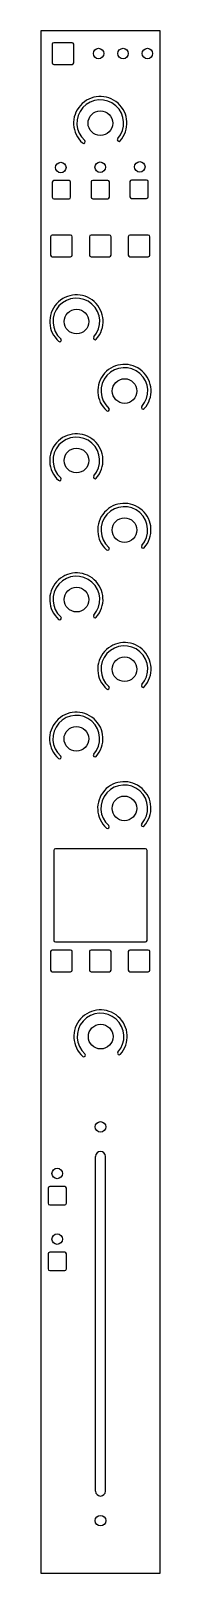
# Model space of a CAD drawing. Header units: millimetres. Extents: x 0 to 36, y 0 to 470.
import ezdxf

# ---------------------------------------------------------------- set-up
doc = ezdxf.new("R2010")
doc.units = ezdxf.units.MM
for name, color, linetype in [('BUTTON', 5, 'CONTINUOUS'), ('DISPLAY', 6, 'CONTINUOUS'), ('ENCODER', 1, 'CONTINUOUS'), ('FADER', 4, 'CONTINUOUS'), ('FADER_SCREW', 30, 'CONTINUOUS'), ('LED', 2, 'CONTINUOUS'), ('LED_RING', 3, 'CONTINUOUS'), ('OUTLINE', 7, 'CONTINUOUS')]:
    doc.layers.add(name, color=color, linetype=linetype)

msp = doc.modelspace()

# ---------------------------------------------------------------- linework, layer by layer
at = {"layer": 'BUTTON'}
for p, q in [((3.4175, 465.8931), (3.4175, 460.2931)), ((9.5175, 466.3931), (3.9175, 466.3931)), ((10.0175, 460.2931), (10.0175, 465.8931)), ((3.9175, 459.7931), (9.5175, 459.7931)), ((3.475, 423.8756), (3.475, 419.2756)), ((8.575, 424.3756), (3.975, 424.3756)), ((9.075, 419.2756), (9.075, 423.8756)), ((15.275, 423.9406), (15.275, 419.3406)), ((20.375, 424.4406), (15.775, 424.4406)), ((20.875, 419.3406), (20.875, 423.9406)), ((27.075, 424.0406), (27.075, 419.4406)), ((32.175, 424.5406), (27.575, 424.5406)), ((32.675, 419.4406), (32.675, 424.0406)), ((3.975, 418.7756), (8.575, 418.7756)), ((15.775, 418.8406), (20.375, 418.8406)), ((27.575, 418.9406), (32.175, 418.9406)), ((2.965, 407.2506), (2.965, 401.6506)), ((9.065, 407.7506), (3.465, 407.7506)), ((9.565, 401.6506), (9.565, 407.2506)), ((14.775, 407.2406), (14.775, 401.6406)), ((20.875, 407.7406), (15.275, 407.7406)), ((21.375, 401.6406), (21.375, 407.2406)), ((26.575, 407.2406), (26.575, 401.6406)), ((32.675, 407.7406), (27.075, 407.7406)), ((33.175, 401.6406), (33.175, 407.2406)), ((3.465, 401.1506), (9.065, 401.1506)), ((15.275, 401.1406), (20.875, 401.1406)), ((27.075, 401.1406), (32.675, 401.1406)), ((2.975, 189.3931), (2.975, 183.7931)), ((9.075, 189.8931), (3.475, 189.8931)), ((9.575, 183.7931), (9.575, 189.3931)), ((14.775, 189.3931), (14.775, 183.7931)), ((20.875, 189.8931), (15.275, 189.8931)), ((21.375, 183.7931), (21.375, 189.3931)), ((26.575, 189.3931), (26.575, 183.7931)), ((32.675, 189.8931), (27.075, 189.8931)), ((33.175, 183.7931), (33.175, 189.3931)), ((3.475, 183.2931), (9.075, 183.2931)), ((15.275, 183.2931), (20.875, 183.2931)), ((27.075, 183.2931), (32.675, 183.2931)), ((7.3, 117.8032), (2.7, 117.8032)), ((2.2, 117.3032), (2.2, 112.7032)), ((7.8, 112.7032), (7.8, 117.3032)), ((2.7, 112.2032), (7.3, 112.2032)), ((2.2, 97.3032), (2.2, 92.7032)), ((7.3, 97.8032), (2.7, 97.8032)), ((7.8, 92.7032), (7.8, 97.3032)), ((2.7, 92.2032), (7.3, 92.2032))]:
    msp.add_line(p, q, dxfattribs=at)
for centre, start, end in [((3.9175, 465.8931), 90, 180), ((9.5175, 465.8931), 0, 90), ((3.9175, 460.2931), 180, 270), ((9.5175, 460.2931), 270, 0), ((3.975, 423.8756), 90, 180), ((8.575, 423.8756), 0, 90), ((15.775, 423.9406), 90, 180), ((20.375, 423.9406), 0, 90), ((27.575, 424.0406), 90, 180), ((32.175, 424.0406), 0, 90), ((3.975, 419.2756), 180, 270), ((8.575, 419.2756), 270, 0), ((15.775, 419.3406), 180, 270), ((20.375, 419.3406), 270, 0), ((27.575, 419.4406), 180, 270), ((32.175, 419.4406), 270, 0), ((3.465, 407.2506), 90, 180), ((9.065, 407.2506), 0, 90), ((15.275, 407.2406), 90, 180), ((20.875, 407.2406), 0, 90), ((27.075, 407.2406), 90, 180), ((32.675, 407.2406), 0, 90), ((3.465, 401.6506), 180, 270), ((9.065, 401.6506), 270, 0), ((15.275, 401.6406), 180, 270), ((20.875, 401.6406), 270, 0), ((27.075, 401.6406), 180, 270), ((32.675, 401.6406), 270, 0), ((3.475, 189.3931), 90, 180), ((9.075, 189.3931), 0, 90), ((15.275, 189.3931), 90, 180), ((20.875, 189.3931), 0, 90), ((27.075, 189.3931), 90, 180), ((32.675, 189.3931), 0, 90), ((3.475, 183.7931), 180, 270), ((9.075, 183.7931), 270, 0), ((15.275, 183.7931), 180, 270), ((20.875, 183.7931), 270, 0), ((27.075, 183.7931), 180, 270), ((32.675, 183.7931), 270, 0), ((2.7, 117.3032), 90, 180), ((7.3, 117.3032), 0, 90), ((2.7, 112.7032), 180, 270), ((7.3, 112.7032), 270, 0), ((2.7, 97.3032), 90, 180), ((7.3, 97.3032), 0, 90), ((2.7, 92.7032), 180, 270), ((7.3, 92.7032), 270, 0)]:
    msp.add_arc(centre, 0.5, start, end, dxfattribs=at)
at = {"layer": 'DISPLAY'}
for p, q in [((3.9226, 220.2409), (3.9226, 192.8409)), ((31.8226, 220.7409), (4.4226, 220.7409)), ((32.3226, 192.8409), (32.3226, 220.2409)), ((4.4226, 192.3409), (31.8226, 192.3409))]:
    msp.add_line(p, q, dxfattribs=at)
for centre, start, end in [((4.4226, 220.2409), 90, 180), ((31.8226, 220.2409), 0, 90), ((4.4226, 192.8409), 180, 270), ((31.8226, 192.8409), 270, 0)]:
    msp.add_arc(centre, 0.5, start, end, dxfattribs=at)
at = {"layer": 'ENCODER'}
for centre in [(18.1225, 441.8597), (10.8725, 381.4119), (25.4661, 360.2307), (10.8489, 339.0592), (25.4425, 317.8597), (10.8668, 296.6716), (25.4604, 275.4592), (10.8289, 254.2592), (25.4225, 233.0592), (18.2027, 163.5032)]:
    msp.add_circle(centre, 3.75, dxfattribs=at)
at = {"layer": 'FADER'}
for p, q in [((16.65, 25.0032), (16.65, 127.0032)), ((19.65, 25.0032), (19.65, 127.0032))]:
    msp.add_line(p, q, dxfattribs=at)
for centre, start, end in [((18.15, 127.0032), 0, 180), ((18.15, 25.0032), 180, 0)]:
    msp.add_arc(centre, 1.5, start, end, dxfattribs=at)
at = {"layer": 'FADER_SCREW'}
for centre in [(18.15, 136.0032), (18.15, 16.0032)]:
    msp.add_circle(centre, 1.6, dxfattribs=at)
at = {"layer": 'LED'}
for centre in [(17.575, 463.0931), (25.005, 463.0931), (32.405, 463.0931), (6.0715, 428.3406), (18.0775, 428.4406), (30.079, 428.5406), (5, 121.8032), (5, 101.8032)]:
    msp.add_circle(centre, 1.6, dxfattribs=at)
at = {"layer": 'LED_RING'}
for centre, radius, start, end in [((18.0767, 441.8883), 8.1, 318.25, 228.25), ((18.0767, 441.8883), 7.1, 318.25, 228.25), ((23.7468, 436.8276), 0.5, 138.25, 318.25), ((13.016, 436.2183), 0.5, 228.25, 48.25), ((10.8267, 381.4404), 8.1, 318.25, 228.25), ((10.8267, 381.4404), 7.1, 318.25, 228.25), ((5.766, 375.7704), 0.5, 228.25, 48.25), ((16.4968, 376.3797), 0.5, 138.25, 318.25), ((25.4203, 360.2593), 8.1, 318.25, 228.25), ((25.4203, 360.2593), 7.1, 318.25, 228.25), ((20.3596, 354.5893), 0.5, 228.25, 48.25), ((31.0904, 355.1986), 0.5, 138.25, 318.25), ((10.8031, 339.0878), 8.1, 318.25, 228.25), ((10.8031, 339.0878), 7.1, 318.25, 228.25), ((5.7424, 333.4178), 0.5, 228.25, 48.25), ((16.4731, 334.0271), 0.5, 138.25, 318.25), ((25.3967, 317.8883), 8.1, 318.25, 228.25), ((25.3967, 317.8883), 7.1, 318.25, 228.25), ((20.336, 312.2183), 0.5, 228.25, 48.25), ((31.0668, 312.8276), 0.5, 138.25, 318.25), ((10.821, 296.7003), 8.1, 318.25, 228.25), ((10.821, 296.7003), 7.1, 318.25, 228.25), ((5.7603, 291.0302), 0.5, 228.25, 48.25), ((16.4911, 291.6396), 0.5, 138.25, 318.25), ((25.4146, 275.4878), 8.1, 318.25, 228.25), ((25.4146, 275.4878), 7.1, 318.25, 228.25), ((20.3539, 269.8178), 0.5, 228.25, 48.25), ((31.0847, 270.4271), 0.5, 138.25, 318.25), ((10.7831, 254.2878), 8.1, 318.25, 228.25), ((10.7831, 254.2878), 7.1, 318.25, 228.25), ((16.4531, 249.2271), 0.5, 138.25, 318.25), ((5.7224, 248.6178), 0.5, 228.25, 48.25), ((25.3767, 233.0878), 8.1, 318.25, 228.25), ((25.3767, 233.0878), 7.1, 318.25, 228.25), ((20.316, 227.4178), 0.5, 228.25, 48.25), ((31.0468, 228.0271), 0.5, 138.25, 318.25), ((18.157, 163.5318), 8.1, 318.25, 228.25), ((18.157, 163.5318), 7.1, 318.25, 228.25), ((13.0963, 157.8617), 0.5, 228.25, 48.25), ((23.827, 158.4711), 0.5, 138.25, 318.25)]:
    msp.add_arc(centre, radius, start, end, dxfattribs=at)
at = {"layer": 'OUTLINE'}
for p, q in [((36.3, 470), (0, 470)), ((0, 470), (0, 0)), ((36.3, 0), (36.3, 470)), ((0, 0), (36.3, 0))]:
    msp.add_line(p, q, dxfattribs=at)

doc.saveas('drawing.dxf')
